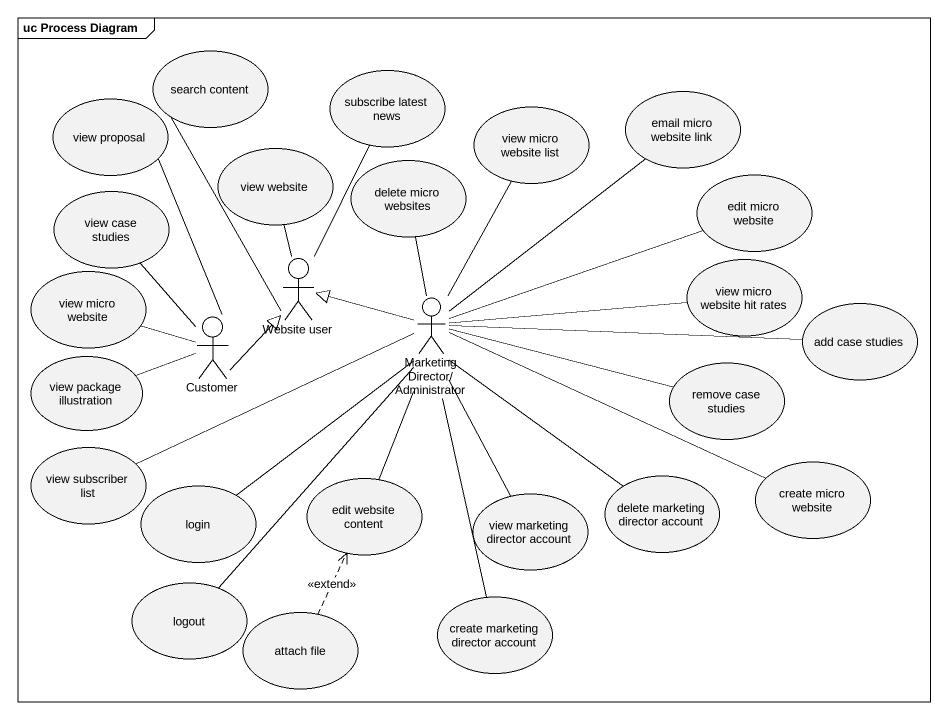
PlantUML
@startuml
mainframe uc Process Diagram
usecase "search content" as search_content
usecase "view proposal" as view_proposal
usecase "subscribe latest news" as subscribe_latest_news
usecase "view micro website list" as view_micro_website_list
usecase "email micro website link" as email_micro_website_link
usecase "view website" as view_website
usecase "delete micro websites" as delete_micro_websites
usecase "view case studies" as view_case_studies
usecase "edit micro website" as edit_micro_website
actor "Website user" as Website_user
usecase "view micro website hit rates" as view_micro_website_hit_rates
usecase "view micro website" as view_micro_website
actor "Marketing Director/Administrator" as Marketing_Director
usecase "add case studies" as add_case_studies
usecase "view package illustration" as view_package_illustration
actor Customer
usecase "remove case studies" as remove_case_studies
usecase "view subscriber list" as view_subscriber_list
usecase "create micro website" as create_micro_website
usecase login
usecase "edit website content" as edit_website_content
usecase "view marketing director account" as view_marketing_director
usecase "delete marketing director account" as delete_marketing_director
usecase logout
usecase "create marketing director account" as create_marketing_director
usecase "attach file" as attach_file
search_content -- Website_user
view_proposal -- Customer
subscribe_latest_news -- Website_user
view_micro_website_list -- Marketing_Director
email_micro_website_link -- Marketing_Director
view_website -- Website_user
delete_micro_websites -- Marketing_Director
view_case_studies -- Customer
edit_micro_website -left- Marketing_Director
view_micro_website_hit_rates -left- Marketing_Director
view_micro_website -right- Customer
Marketing_Director -left-|> Website_user
add_case_studies -left- Marketing_Director
view_package_illustration -right- Customer
Customer -up-|> Website_user
remove_case_studies -left- Marketing_Director
view_subscriber_list -right- Marketing_Director
create_micro_website -left- Marketing_Director
login -up- Marketing_Director
edit_website_content -up- Marketing_Director
view_marketing_director -up- Marketing_Director
delete_marketing_director -up- Marketing_Director
logout -up- Marketing_Director
create_marketing_director -up- Marketing_Director
attach_file .up.> edit_website_content : <<extend>>
@enduml
